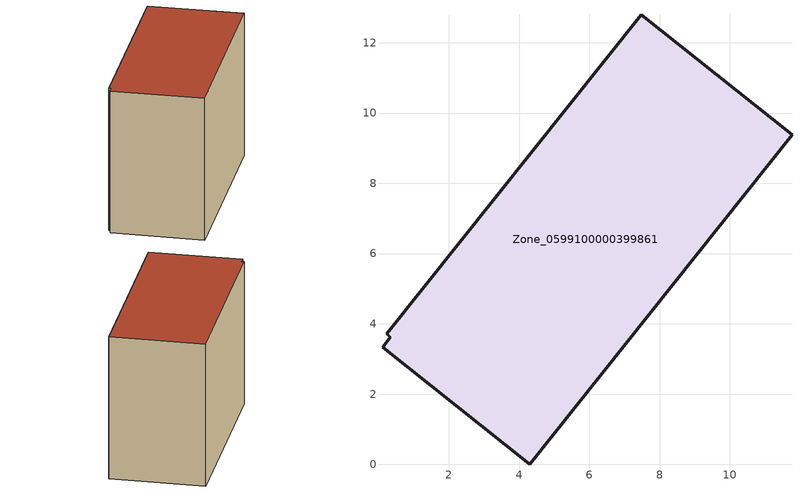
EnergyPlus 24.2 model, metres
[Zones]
Zone_0599100000399861
 floor ground (C_G): 0.11,3.34 0.33,3.62 0.23,3.72 7.48,12.8 11.77,9.38 4.3,0 z1
 wall outside (C_F): 11.77,9.38 7.48,12.8 0.23,3.72 0.33,3.62 0.11,3.34 4.3,0 11.77,9.38 z1:9.61
 roof outside (C_R): 0.33,3.62 0.11,3.34 4.3,0 11.77,9.38 7.48,12.8 0.23,3.72 z9.61
[BUILDING]
Pand.0599100000399861: North Axis=0; Terrain=City; Loads Convergence Tolerance Value=0.04; Temperature Convergence Tolerance Value=0.4; Solar Distribution=FullExterior; Maximum Number of Warmup Days=25; Minimum Number of Warmup Days=1
[Site:Location]
Rotterdam.The.Hague.AP_ZH_NLD Design_Conditions: Latitude=51.96; Longitude=4.45; Time Zone=1; Elevation=-4.5
[SITE:GROUNDTEMPERATURE:BUILDINGSURFACE]
18, 18, 18, 18, 18, 18, 18, 18, 18, 18, 18, 18
[MATERIAL] Thermal Absorptance=0.9; Solar Absorptance=0.7; Visible Absorptance=0.7
Name | Roughness | Thickness | Conductivity | Density | Specific Heat
G.TC.1992-2005 | MediumSmooth | 0.15 | 0.06 | 540 | 1210
F.TC.1992-2005 | Rough | 0.3 | 0.12 | 1920 | 840
R.TC.1992-2005 | MediumRough | 0.2 | 0.08 | 1500 | 1000
[CONSTRUCTION]
C_G: G.TC.1992-2005
C_F: F.TC.1992-2005
C_R: R.TC.1992-2005
[ZONE]
Zone_0599100000399861: Type=1; Multiplier=1; Ceiling Height=Autocalculate; Volume=Autocalculate; Floor Area=autocalculate; Part of Total Floor Area=Yes
[ZONEINFILTRATION:DESIGNFLOWRATE]
Infil_Zone_0599100000399861: Zone or ZoneList or Space or SpaceList=Zone_0599100000399861; Schedule=AlwaysOn; Design Flow Rate Calculation Method=Flow/Area; Flow Rate per Floor Area=0.0015; Constant Term Coefficient=1; Temperature Term Coefficient=0; Velocity Term Coefficient=0; Velocity Squared Term Coefficient=0
[HVACTEMPLATE:ZONE:IDEALLOADSAIRSYSTEM]
Zone_0599100000399861: Maximum Heating Supply Air Temperature=50; Minimum Cooling Supply Air Temperature=13; Maximum Heating Supply Air Humidity Ratio=0.0156; Minimum Cooling Supply Air Humidity Ratio=0.0077; Heating Limit=NoLimit; Cooling Limit=NoLimit; Dehumidification Control Type=ConstantSensibleHeatRatio; Cooling Sensible Heat Ratio=0.7; Dehumidification Setpoint=60; Humidification Control Type=None; Humidification Setpoint=30; Outdoor Air Method=None; Outdoor Air Flow Rate per Person=0.00944; Outdoor Air Flow Rate per Zone Floor Area=0; Outdoor Air Flow Rate per Zone=0; Demand Controlled Ventilation Type=None; Outdoor Air Economizer Type=NoEconomizer; Heat Recovery Type=None; Sensible Heat Recovery Effectiveness=0.7; Latent Heat Recovery Effectiveness=0.65
[ZONECONTROL:THERMOSTAT]
ThermostatControl_Zone_0599100000399861: Zone or ZoneList=Zone_0599100000399861; Control Type Schedule=DualSetpointControlType; Control 1=Thermostat_Zone_0599100000399861; Temperature Difference Between Cutout And Setpoint=0
[THERMOSTATSETPOINT:DUALSETPOINT]
Thermostat_Zone_0599100000399861: Heating Setpoint Temperature Schedule=HeatingSetpoint_Zone_0599100000399861; Cooling Setpoint Temperature Schedule=CoolingSetpoint_Zone_0599100000399861
[SCHEDULE:COMPACT]
HeatingSetpoint_Zone_0599100000399861: Through: 12/31, For: AllDays, Until: 24:00, 21
CoolingSetpoint_Zone_0599100000399861: Through: 12/31, For: AllDays, Until: 24:00, 24
DualSetpointControlType: Through: 12/31, For: AllDays, Until: 24:00, 4
AlwaysOn: Through: 12/31, For: AllDays, Until: 24:00, 1
